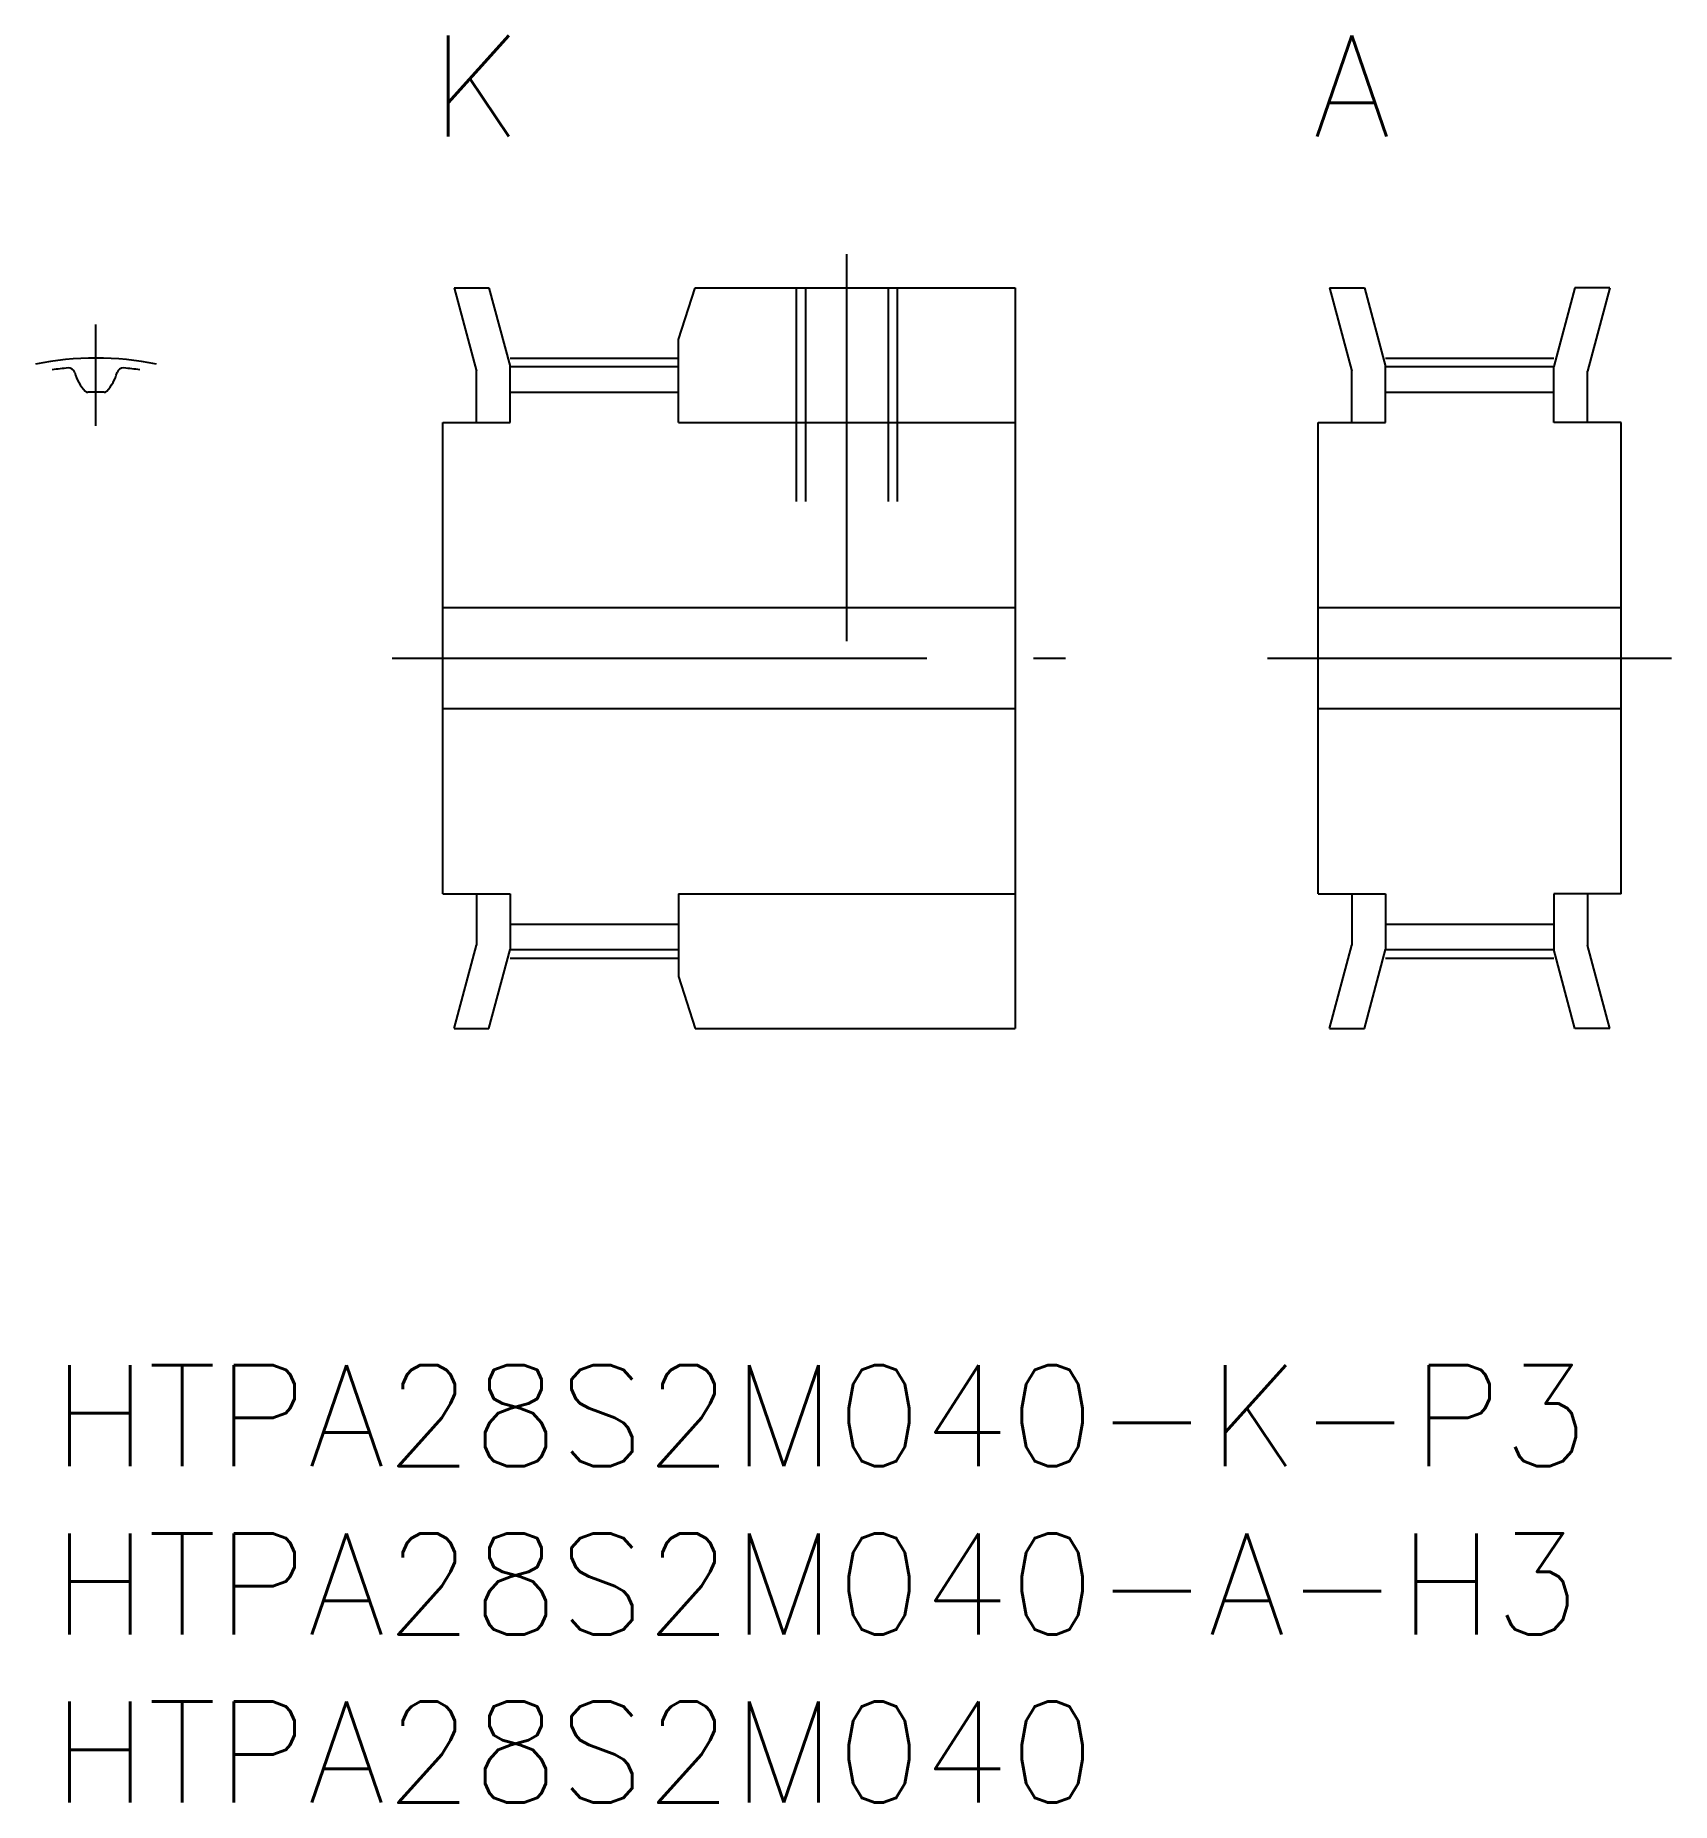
# Model space of a CAD drawing. Extents: x -0.5 to 48.1, y -13 to 39.5.
import ezdxf
from ezdxf.enums import TextEntityAlignment as Align

# ---------------------------------------------------------------- set-up
doc = ezdxf.new("R2010")
doc.units = 0
doc.header["$LTSCALE"] = 0.5
doc.linetypes.add('CENTER', pattern=[50.8, 31.75, -6.35, 6.35, -6.35])
doc.linetypes.add('DASHED', pattern=[19.05, 12.7, -6.35])
for name, color, linetype in [('MSM_CENTER', 1, 'CENTER'), ('MSM_CONTINUOUS', 7, 'CONTINUOUS'), ('MSM_DASHED', 4, 'DASHED'), ('MSM_PART_NUMBER', 7, 'CONTINUOUS')]:
    doc.layers.add(name, color=color, linetype=linetype)
doc.styles.add('MISUMI', font='txt.shx')
doc.styles.get("Standard").update_dxf_attribs({"font": 'txt.shx', "height": 1, "bigfont": 'bigfont.shx'})

# ---------------------------------------------------------------- blocks, each defined once
blk = doc.blocks.new('*U11')
at = {"layer": 'MSM_PART_NUMBER'}
blk.add_text('HTPA28S2M040-K-P3', height=3, dxfattribs=at).set_placement((0, -3))
blk = doc.blocks.new('*U12')
at = {"layer": 'MSM_PART_NUMBER'}
blk.add_text('HTPA28S2M040-A-H3', height=3, dxfattribs=at).set_placement((0, -8))
blk = doc.blocks.new('*U13')
at = {"layer": 'MSM_PART_NUMBER'}
blk.add_text('HTPA28S2M040', height=3, dxfattribs=at).set_placement((0, -13))

msp = doc.modelspace()

# ---------------------------------------------------------------- linework, layer by layer
at = {"layer": 'MSM_CENTER'}
for p, q in [((23.6, 21.5), (23.6, 33)), ((1.3, 27.9), (1.3, 30.914)), ((13.6, 29.915), (18.6, 29.915)), ((39.6, 29.915), (44.6, 29.915)), ((10.1, 21), (30.1, 21)), ((36.1, 21), (48.1, 21)), ((13.6, 12.085), (18.6, 12.085)), ((39.6, 12.085), (44.6, 12.085))]:
    msp.add_line(p, q, dxfattribs=at)
msp.add_arc((1.3, 21), 8.914, 78.3502, 101.6498, dxfattribs=at)
at = {"layer": 'MSM_CONTINUOUS'}
for p, q in [((11.938, 32), (12.6, 29.528)), ((11.938, 32), (12.973, 32)), ((12.973, 32), (13.6, 29.66)), ((18.6, 30.461), (19.1, 32)), ((19.1, 32), (28.6, 32)), ((28.6, 32), (28.6, 10)), ((37.938, 32), (38.6, 29.528)), ((37.938, 32), (38.973, 32)), ((38.973, 32), (39.6, 29.66)), ((45.227, 32), (44.6, 29.66)), ((46.262, 32), (45.227, 32)), ((46.262, 32), (45.6, 29.528)), ((18.6, 28), (18.6, 30.461)), ((12.6, 28), (12.6, 29.528)), ((13.6, 29.66), (18.6, 29.66)), ((13.6, 28), (13.6, 29.66)), ((38.6, 28), (38.6, 29.528)), ((39.6, 29.66), (44.6, 29.66)), ((39.6, 28), (39.6, 29.66)), ((44.6, 28), (44.6, 29.66)), ((45.6, 28), (45.6, 29.528)), ((13.6, 28.9), (18.6, 28.9)), ((39.6, 28.9), (44.6, 28.9)), ((11.6, 14), (11.6, 28)), ((11.6, 28), (13.6, 28)), ((18.6, 28), (28.6, 28)), ((37.6, 14), (37.6, 28)), ((37.6, 28), (39.6, 28)), ((46.6, 28), (44.6, 28)), ((46.6, 14), (46.6, 28)), ((11.6, 22.5), (28.6, 22.5)), ((37.6, 22.5), (46.6, 22.5)), ((11.6, 19.5), (28.6, 19.5)), ((37.6, 19.5), (46.6, 19.5)), ((11.6, 14), (13.6, 14)), ((12.6, 14), (12.6, 12.472)), ((13.6, 14), (13.6, 12.34)), ((18.6, 14), (28.6, 14)), ((18.6, 14), (18.6, 11.539)), ((37.6, 14), (39.6, 14)), ((38.6, 14), (38.6, 12.472)), ((39.6, 14), (39.6, 12.34)), ((44.6, 14), (44.6, 12.34)), ((46.6, 14), (44.6, 14)), ((45.6, 14), (45.6, 12.472)), ((13.6, 13.1), (18.6, 13.1)), ((39.6, 13.1), (44.6, 13.1)), ((11.938, 10), (12.6, 12.472)), ((12.973, 10), (13.6, 12.34)), ((13.6, 12.34), (18.6, 12.34)), ((37.938, 10), (38.6, 12.472)), ((38.973, 10), (39.6, 12.34)), ((39.6, 12.34), (44.6, 12.34)), ((45.227, 10), (44.6, 12.34)), ((46.262, 10), (45.6, 12.472)), ((18.6, 11.539), (19.1, 10)), ((11.938, 10), (12.973, 10)), ((19.1, 10), (28.6, 10)), ((37.938, 10), (38.973, 10)), ((46.262, 10), (45.227, 10))]:
    msp.add_line(p, q, dxfattribs=at)
for centre, radius, start, end in [((1.3, 21), 8.66, 95.4944, 98.6336), ((0.489, 29.431), 0.19, 15.345, 95.4944), ((1.95, 29.832), 1.325, 195.345, 223.0207), ((0.65, 29.832), 1.325, 316.9793, 344.655), ((2.111, 29.431), 0.19, 84.5056, 164.655), ((1.3, 21), 8.66, 81.3664, 84.5056), ((1.054, 28.996), 0.1, 223.0207, 271.7593), ((1.3, 21), 7.9, 88.2407, 91.7593), ((1.546, 28.996), 0.1, 268.2407, 316.9793)]:
    msp.add_arc(centre, radius, start, end, dxfattribs=at)
at = {"layer": 'MSM_DASHED'}
for p, q in [((22.1, 32), (22.1, 22.5)), ((22.37, 32), (22.37, 22.5)), ((24.829, 32), (24.829, 22.5)), ((25.1, 32), (25.1, 22.5))]:
    msp.add_line(p, q, dxfattribs=at)

# ---------------------------------------------------------------- block references
at = {"layer": 'MSM_CONTINUOUS'}
for name in ['*U11', '*U12', '*U13']:
    msp.add_blockref(name, (0, 0), dxfattribs=at)

# ---------------------------------------------------------------- texts
at = {"layer": 'MSM_PART_NUMBER', "style": 'MISUMI'}
for s, p in [('K', (12.6, 38)), ('A', (38.6, 38))]:
    msp.add_text(s, height=3, dxfattribs=at).set_placement(p, align=Align.MIDDLE_CENTER)

doc.saveas('drawing.dxf')
